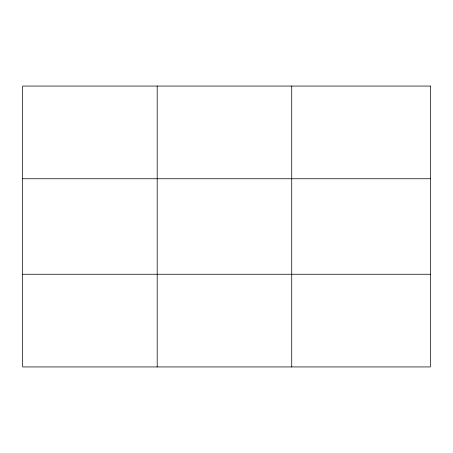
<?xml version="1.0" encoding="UTF-8"?>
<svg xmlns="http://www.w3.org/2000/svg" width="453" height="453" viewBox="0 0 453 453"><rect width="100%" height="100%" fill="white"/><g stroke="black" fill="none" stroke-linecap="round" stroke-linejoin="round"><path stroke-width="0.68" d="M157.191 86.059L157.191 366.941M291.732 86.059L291.732 366.941M22.65 178.748L430.35 178.748M22.65 274.252L430.35 274.252M430.35 86.059L430.35 366.941L22.65 366.941L22.65 86.059L430.35 86.059"/></g></svg>
